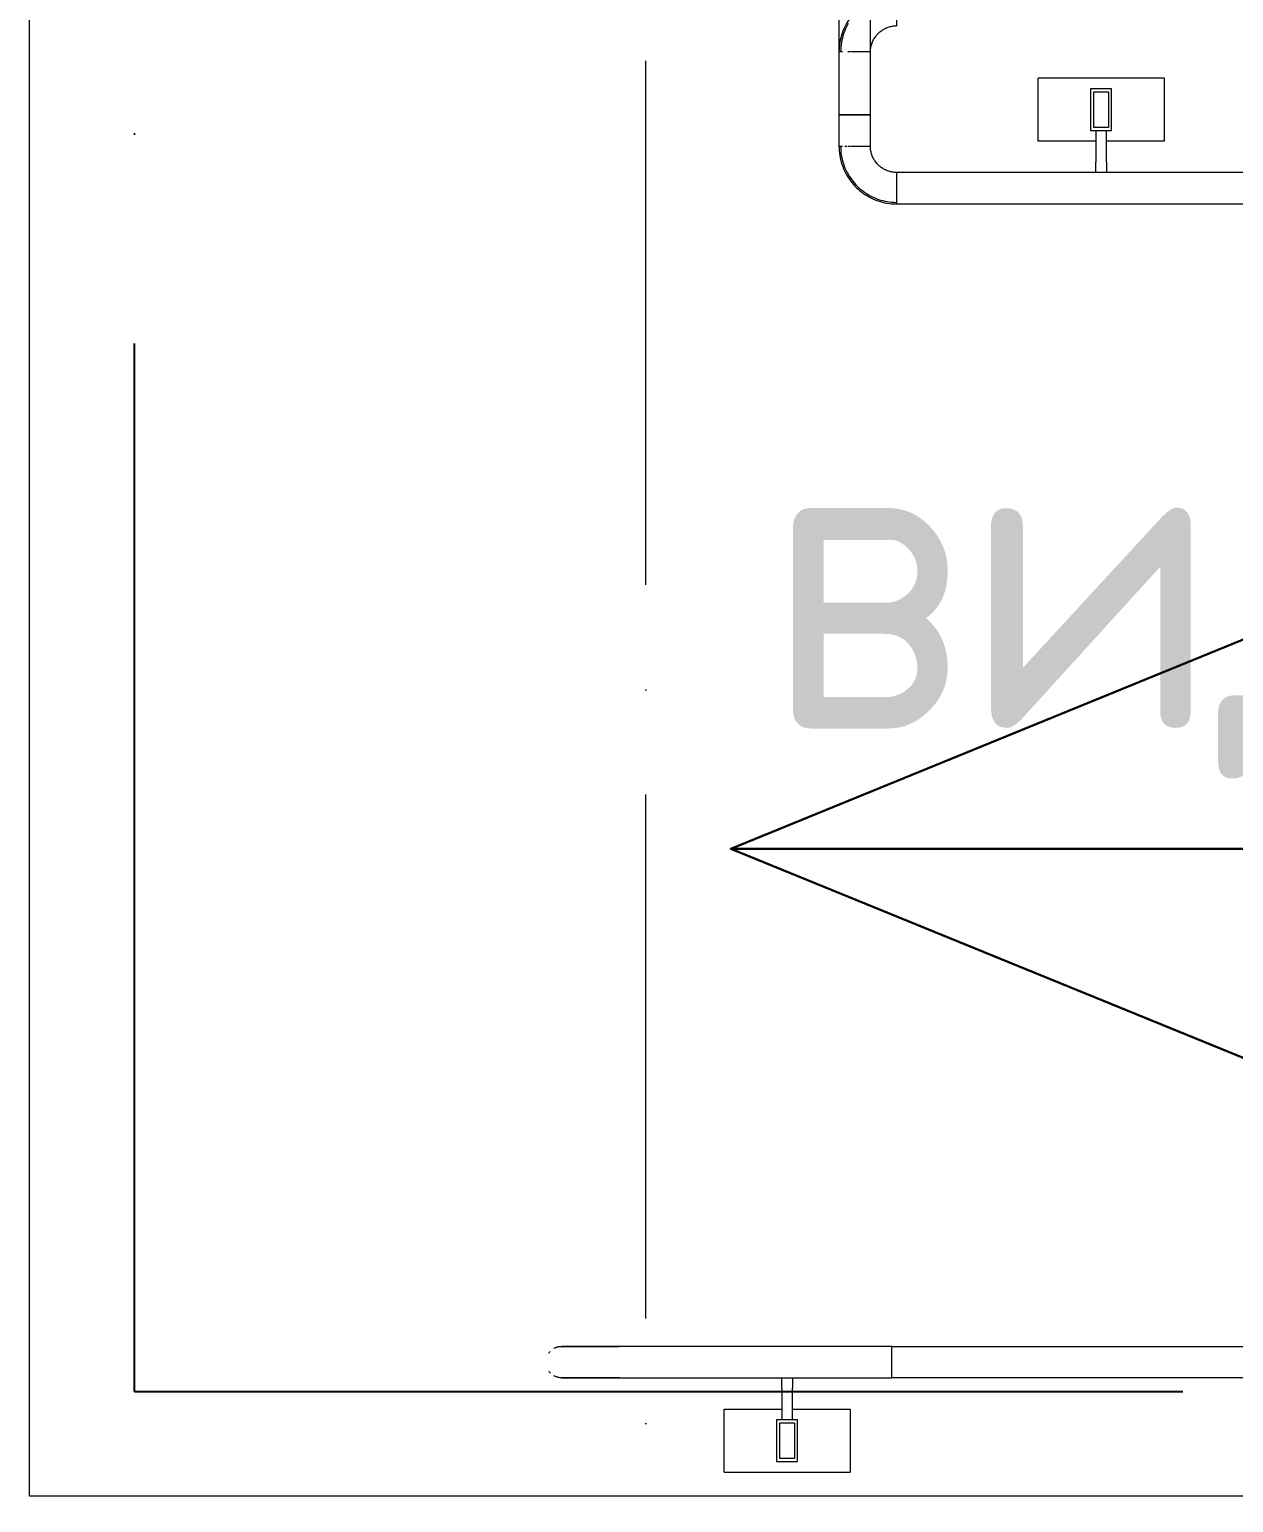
# Model space of a CAD drawing. Header units: millimetres. Extents: x -213536 to 1564669, y -45299 to 942238.
# Drawn here: x -194405 to -193257, y 197633 to 199039 of the extents above; entities that cross this region are included whole.
import ezdxf

# ---------------------------------------------------------------- set-up
doc = ezdxf.new("R2010")
doc.units = ezdxf.units.MM
doc.linetypes.add('02 Штрихпунктирная _10 мм_', pattern=[1400, 1000, -200, 0, -200])
doc.linetypes.add('50_200_ШТРИХ_1Т_ш5_п1_п1_', pattern=[700, 500, -100, 0, -100])
for name, color, linetype, lineweight in [('0-1', 7, 'Continuous', 5), ('0-2', 7, 'Continuous', 9), ('Ограждение', 7, 'Continuous', 9), ('Оси-2', 7, '50_200_ШТРИХ_1Т_ш5_п1_п1_', 9), ('Основные линии', 7, 'Continuous', 30), ('Стены-1', 7, 'Continuous', 13)]:
    doc.layers.add(name, color=color, linetype=linetype, lineweight=lineweight)
doc.layers.add('СТ-2_1', color=1, linetype='02 Штрихпунктирная _10 мм_', lineweight=90, true_color=0xff0000)
doc.layers.get('0-2').off()
doc.styles.add('СПДС', font='isocpeur.ttf', dxfattribs={"width": 0.9})

# ---------------------------------------------------------------- blocks, each defined once
blk = doc.blocks.new('О_Полоса_Трапеция прямоугольная_Прокат_ГОСТ 1032 - Крепежная пластина-34861005-АИ2_02_План отделки стен 2-го этажа _Часть 2_')
at = {"layer": 'Ограждение'}
for p, q in [((0, 30), (0, -30)), ((0, 30), (120, 30)), ((120, -30), (120, 30)), ((0, -30), (55.2, -30)), ((64.7, -30), (120, -30))]:
    blk.add_line(p, q, dxfattribs=at)
blk = doc.blocks.new('О_Балясина_Труба_ГОСТ 86452 - О_Балясина_Трубa_ГОСТ 8645-68-35174070-АИ2_02_План отделки стен 2-го этажа _Часть 2_')
at = {"layer": 'Ограждение'}
for p, q in [((40, 10), (0, 10)), ((0, 10), (0, -10)), ((3, 7), (37, 7)), ((3, -7), (3, 7)), ((37, 7), (37, -7)), ((40, -10), (40, 10)), ((0, -10), (40, -10)), ((37, -7), (3, -7))]:
    blk.add_line(p, q, dxfattribs=at)
blk = doc.blocks.new('О_Кронштейн_Форма Г_Круг_ГОСТ 25903 - О_Кронштейн_Форма Г_Круг_ГОСТ 2590-2006 2-35155320-АИ2_02_План отделки стен 2-го этажа _Часть 2_')
at = {"layer": 'Ограждение'}
for p, q in [((17829.1, 15015), (17829.1, 14985)), ((17839.1, 14985), (17839.1, 15015))]:
    blk.add_line(p, q, dxfattribs=at)
at = {"layer": 'Ограждение', "flags": 128}
for points in [[(17829.1, 14975), (17829.1, 14975.9), (17829.1, 14976.9), (17829.1, 14977.8), (17829.1, 14978.8), (17829.1, 14979.8), (17829.1, 14980.8), (17829.1, 14981.7), (17829.1, 14982.7), (17829.1, 14983.7), (17829.1, 14984.7), (17829.1, 14985)], [(17839.1, 14985), (17839.1, 14984), (17839.1, 14983), (17839.1, 14982), (17839.1, 14981), (17839.1, 14980), (17839.1, 14979.1), (17839.1, 14978.1), (17839.1, 14977.1), (17839.1, 14976.2), (17839.1, 14975.3)]]:
    blk.add_lwpolyline(points, dxfattribs=at)
blk = doc.blocks.new('О_Элемент поручня_с загибами_Труба_ГОСТ 87321 - О_Элемент поручня_с загибами_Труба_ГОСТ 8732-78 2-35172045-АИ2_02_План отделки стен 2-го этажа _Часть 2_')
at = {"layer": 'Ограждение'}
for p, q in [((45, 30), (-1245, 30)), ((-1245, 30), (-1245, 0)), ((45, 0), (45, 30)), ((-1245, 0), (45, 0))]:
    blk.add_line(p, q, dxfattribs=at)
blk = doc.blocks.new('О_Элемент поручня_Площадочный_Двухуровневый_ГОСТ 87322 - О_Элемент поручня_Площадочный_Двухуровневый_ГОСТ 8732-78-35166530-АИ2_02_План отделки стен 2-го этажа _Часть 2_')
at = {"layer": 'Ограждение'}
for p, q in [((280, 40), (0, 40)), ((0, 25), (0, 40)), ((0, 10), (0, 25)), ((0, 10), (280, 10))]:
    blk.add_line(p, q, dxfattribs=at)
at = {"layer": 'Ограждение', "flags": 128}
for points in [[(280, 40), (282.2, 40), (284.4, 40), (286.6, 40), (288.8, 40), (290.9, 40), (293.1, 40), (295.2, 40), (297.3, 40), (299.4, 40), (301.4, 40), (303.4, 40), (305.4, 40), (307.3, 40), (309.2, 40), (311.1, 40), (312.8, 40), (314.6, 40), (316.3, 40), (317.9, 40), (319.5, 40), (321, 40), (322.4, 40), (323.8, 40), (325.1, 40), (326.3, 40), (327.4, 40), (328.5, 40), (329.5, 40), (330.4, 40), (331.3, 40), (332, 40), (332.7, 40), (333.3, 40), (333.8, 40), (334.2, 40), (334.5, 40), (334.8, 40), (334.9, 40), (335, 40), (335, 40)], [(335, 40), (335, 40), (334.8, 40), (334.6, 40), (334.3, 40), (333.9, 40), (333.4, 40), (332.9, 40), (332.2, 40), (331.5, 40), (330.7, 40), (329.8, 40), (328.8, 40), (327.7, 40), (326.6, 40), (325.4, 40), (324.1, 40), (322.8, 40), (321.3, 40), (319.9, 40), (318.3, 40), (316.7, 40), (315, 40), (313.3, 40), (311.5, 40), (309.7, 40), (307.8, 40), (305.9, 40), (304, 40), (302, 40), (299.9, 40), (297.9, 40), (295.8, 40), (293.6, 40), (291.5, 40), (289.3, 40), (287.2, 40), (285, 40), (282.8, 40), (280.6, 40), (280, 40)], [(335, 40), (335.6, 40), (336.2, 40), (336.8, 39.9), (337.4, 39.8), (338, 39.7), (338.6, 39.6), (339.1, 39.4), (339.7, 39.2), (340.3, 39), (340.8, 38.8), (341.4, 38.6), (341.9, 38.3), (342.5, 38)], [(345.8, 35.5), (346.2, 35), (346.6, 34.6), (346.9, 34.1), (347.3, 33.6)], [(347.4, 16.5), (347, 16), (346.7, 15.6), (346.3, 15.1), (345.9, 14.7)], [(280, 10), (282.2, 10), (284.4, 10), (286.6, 10), (288.8, 10), (290.9, 10), (293.1, 10), (295.2, 10), (297.3, 10), (299.4, 10), (301.4, 10), (303.4, 10), (305.4, 10), (307.3, 10), (309.2, 10), (311.1, 10), (312.8, 10), (314.6, 10), (316.3, 10), (317.9, 10), (319.5, 10), (321, 10), (322.4, 10), (323.8, 10), (325.1, 10), (326.3, 10), (327.4, 10), (328.5, 10), (329.5, 10), (330.4, 10), (331.3, 10), (332, 10), (332.7, 10), (333.3, 10), (333.8, 10), (334.2, 10), (334.5, 10), (334.8, 10), (334.9, 10), (335, 10), (335, 10)], [(335, 10), (335, 10), (334.8, 10), (334.6, 10), (334.3, 10), (333.9, 10), (333.4, 10), (332.9, 10), (332.2, 10), (331.5, 10), (330.7, 10), (329.8, 10), (328.8, 10), (327.7, 10), (326.6, 10), (325.4, 10), (324.1, 10), (322.8, 10), (321.3, 10), (319.9, 10), (318.3, 10), (316.7, 10), (315, 10), (313.3, 10), (311.5, 10), (309.7, 10), (307.8, 10), (305.9, 10), (304, 10), (302, 10), (299.9, 10), (297.9, 10), (295.8, 10), (293.6, 10), (291.5, 10), (289.3, 10), (287.2, 10), (285, 10), (282.8, 10), (280.6, 10)], [(342.6, 12.1), (342.1, 11.8), (341.5, 11.5), (341, 11.2), (340.4, 11), (339.9, 10.8), (339.3, 10.6), (338.7, 10.5), (338.1, 10.3), (337.5, 10.2), (337, 10.1), (336.4, 10.1), (335.8, 10), (335.2, 10), (335, 10)]]:
    blk.add_lwpolyline(points, dxfattribs=at)
blk = doc.blocks.new('О_Элемент поручня_Маршевый_Труба_ГОСТ 87323 - О_Элемент поручня_Труба_ГОСТ 8732-78-35149582-АИ2_02_План отделки стен 2-го этажа _Часть 2_')
at = {"layer": 'Ограждение'}
for p, q in [((0, 30), (-30, 30)), ((-30, 30), (-30, 29.5)), ((0, 30), (0, 15)), ((-30, 24.4), (-30, 22.5)), ((-30, 15), (-30, 11.1)), ((0, 15), (0, 0)), ((-30, 11.1), (-30, 7.5)), ((-30, 7.5), (-30, 4.4)), ((-30, 4.4), (-30, 2)), ((-30, 2), (-30, 0)), ((-30, 0), (0, 0))]:
    blk.add_line(p, q, dxfattribs=at)
blk = doc.blocks.new('О_Элемент поручня_Загиб_Труба_ГОСТ 8732-78 - О_Элемент поручня_Загиб_Труба_ГОСТ 8732-78-V269-АИ2_02_План отделки стен 2-го этажа _Часть 2_')
at = {"layer": 'Ограждение'}
for p, q in [((16984.1, 15000), (16985.6, 15000)), ((16986.1, 15000), (16987.4, 15000)), ((16992.6, 15000), (16995.2, 15000)), ((16995.8, 15000), (16999.1, 15000)), ((16999.1, 15000), (17003, 15000)), ((17003, 15000), (17006.6, 15000)), ((17006.6, 15000), (17009.7, 15000)), ((17009.7, 15000), (17012.1, 15000)), ((17012.1, 15000), (17013.6, 15000)), ((17013.6, 15000), (17014.1, 15000))]:
    blk.add_line(p, q, dxfattribs=at)
at = {"layer": 'Ограждение', "flags": 128}
for points in [[(16984.1, 15000), (16984.2, 14997.8), (16984.3, 14995.6), (16984.5, 14993.4), (16984.8, 14991.2), (16985.2, 14989.1), (16985.7, 14986.9), (16986.3, 14984.8), (16986.9, 14982.7), (16987.6, 14980.6), (16988.5, 14978.6), (16989.4, 14976.6), (16990.3, 14974.6), (16991.4, 14972.7), (16992.5, 14970.8), (16993.7, 14968.9), (16995, 14967.2), (16996.3, 14965.4), (16997.8, 14963.7), (16999.2, 14962.1), (17000.8, 14960.5), (17002.4, 14959), (17004.1, 14957.6), (17005.8, 14956.2), (17007.6, 14954.9), (17009.4, 14953.7), (17011.3, 14952.6), (17013.2, 14951.5), (17015.2, 14950.5), (17017.1, 14949.6), (17019.2, 14948.7), (17021.2, 14948), (17023.3, 14947.3), (17025.5, 14946.7), (17027.6, 14946.2), (17029.8, 14945.8), (17031.9, 14945.5), (17034.1, 14945.2), (17036.3, 14945.1), (17038.5, 14945), (17039.1, 14945)], [(16985.6, 15000), (16985.7, 14997.9), (16985.8, 14995.7), (16986, 14993.6), (16986.3, 14991.5), (16986.7, 14989.4), (16987.1, 14987.3), (16987.7, 14985.2), (16988.3, 14983.2), (16989, 14981.2), (16989.8, 14979.2), (16990.7, 14977.2), (16991.7, 14975.3), (16992.7, 14973.4), (16993.8, 14971.6), (16995, 14969.8), (16996.2, 14968.1), (16997.5, 14966.4), (16998.9, 14964.7), (17000.3, 14963.1), (17001.8, 14961.6), (17003.4, 14960.2), (17005, 14958.8), (17006.7, 14957.4), (17008.4, 14956.2), (17010.2, 14955), (17012, 14953.9), (17013.9, 14952.8), (17015.8, 14951.8), (17017.7, 14951), (17019.7, 14950.1), (17021.7, 14949.4), (17023.8, 14948.7), (17025.8, 14948.2), (17027.9, 14947.7), (17030, 14947.3), (17032.1, 14947), (17034.3, 14946.7), (17036.4, 14946.6), (17038.5, 14946.5), (17039.1, 14946.5)], [(17039.1, 14975), (17038.1, 14975), (17037.1, 14975.1), (17036.1, 14975.2), (17035.1, 14975.3), (17034.1, 14975.5), (17033.2, 14975.7), (17032.2, 14976), (17031.2, 14976.3), (17030.3, 14976.6), (17029.4, 14977), (17028.5, 14977.4), (17027.6, 14977.8), (17026.7, 14978.3), (17025.8, 14978.8), (17025, 14979.4), (17024.2, 14979.9), (17023.4, 14980.6), (17022.6, 14981.2), (17021.9, 14981.9), (17021.2, 14982.6), (17020.5, 14983.3), (17019.8, 14984.1), (17019.2, 14984.9), (17018.6, 14985.7), (17018.1, 14986.5), (17017.6, 14987.3), (17017.1, 14988.2), (17016.6, 14989.1), (17016.2, 14990), (17015.8, 14990.9), (17015.5, 14991.9), (17015.2, 14992.8), (17014.9, 14993.8), (17014.7, 14994.8), (17014.5, 14995.8), (17014.3, 14996.7), (17014.2, 14997.7), (17014.1, 14998.7), (17014.1, 14999.7), (17014.1, 15000)]]:
    blk.add_lwpolyline(points, dxfattribs=at)
blk = doc.blocks.new('О_Элемент поручня_с загибами_Труба_ГОСТ 8732-78 - О_Элемент поручня_с загибами_Труба_ГОСТ 8732-78-35154241-АИ2_02_План отделки стен 2-го этажа _Часть 2_')
at = {"layer": 'Ограждение'}
for p, q in [((-1250, -30), (-1250, 0)), ((-1250, 0), (50, 0)), ((50, 0), (50, -30)), ((50, -30), (-1250, -30))]:
    blk.add_line(p, q, dxfattribs=at)
blk = doc.blocks.new('О_Кронштейн_Форма Г_Круг_ГОСТ 2590-2006 - О_Кронштейн_Форма Г_Круг_ГОСТ 2590-2006-35153760-АИ2_02_План отделки стен 2-го этажа _Часть 2_')
at = {"layer": 'Ограждение'}
for p, q in [((17529.6, 13815), (17529.6, 13785)), ((17539.6, 13785), (17539.6, 13815))]:
    blk.add_line(p, q, dxfattribs=at)
at = {"layer": 'Ограждение', "flags": 128}
for points in [[(17529.6, 13815), (17529.6, 13816), (17529.6, 13817), (17529.6, 13818), (17529.6, 13819), (17529.6, 13820), (17529.6, 13820.9), (17529.6, 13821.9), (17529.6, 13822.9), (17529.6, 13823.8), (17529.6, 13824.7)], [(17539.6, 13825), (17539.6, 13824.1), (17539.6, 13823.1), (17539.6, 13822.2), (17539.6, 13821.2), (17539.6, 13820.2), (17539.6, 13819.2), (17539.6, 13818.3), (17539.6, 13817.3), (17539.6, 13816.3), (17539.6, 13815.3), (17539.6, 13815)]]:
    blk.add_lwpolyline(points, dxfattribs=at)
blk = doc.blocks.new('О_Элемент поручня_Площадочный_Двухуровневый_ГОСТ 8732-78 - О_Элемент поручня_Площадочный_Двухуровневый_ГОСТ 8732-78-35145408-АИ2_02_План отделки стен 2-го этажа _Часть 2_')
at = {"layer": 'Ограждение'}
for p, q in [((260, -10), (0, -10)), ((0, -40), (260, -40))]:
    blk.add_line(p, q, dxfattribs=at)
at = {"layer": 'Ограждение', "flags": 128}
for points in [[(260, -10), (262.2, -10), (264.4, -10), (266.6, -10), (268.8, -10), (270.9, -10), (273.1, -10), (275.2, -10), (277.3, -10), (279.4, -10), (281.4, -10), (283.4, -10), (285.4, -10), (287.3, -10), (289.2, -10), (291.1, -10), (292.8, -10), (294.6, -10), (296.3, -10), (297.9, -10), (299.5, -10), (301, -10), (302.4, -10), (303.8, -10), (305.1, -10), (306.3, -10), (307.4, -10), (308.5, -10), (309.5, -10), (310.4, -10), (311.3, -10), (312, -10), (312.7, -10), (313.3, -10), (313.8, -10), (314.2, -10), (314.5, -10), (314.8, -10), (314.9, -10), (315, -10), (315, -10)], [(315, -10), (315, -10), (314.8, -10), (314.6, -10), (314.3, -10), (313.9, -10), (313.4, -10), (312.9, -10), (312.2, -10), (311.5, -10), (310.7, -10), (309.8, -10), (308.8, -10), (307.7, -10), (306.6, -10), (305.4, -10), (304.1, -10), (302.8, -10), (301.3, -10), (299.9, -10), (298.3, -10), (296.7, -10), (295, -10), (293.3, -10), (291.5, -10), (289.7, -10), (287.8, -10), (285.9, -10), (284, -10), (282, -10), (279.9, -10), (277.9, -10), (275.8, -10), (273.6, -10), (271.5, -10), (269.3, -10), (267.2, -10), (265, -10), (262.8, -10), (260.6, -10), (260, -10)], [(315, -10), (315.6, -10), (316.2, -10), (316.8, -10.1), (317.4, -10.2), (318, -10.3), (318.6, -10.4), (319.1, -10.6), (319.7, -10.8), (320.3, -11), (320.8, -11.2), (321.4, -11.4), (321.9, -11.7), (322.5, -12)], [(325.8, -14.5), (326.2, -15), (326.6, -15.4), (326.9, -15.9), (327.3, -16.4)], [(260, -40), (262.2, -40), (264.4, -40), (266.6, -40), (268.8, -40), (270.9, -40), (273.1, -40), (275.2, -40), (277.3, -40), (279.4, -40), (281.4, -40), (283.4, -40), (285.4, -40), (287.3, -40), (289.2, -40), (291.1, -40), (292.8, -40), (294.6, -40), (296.3, -40), (297.9, -40), (299.5, -40), (301, -40), (302.4, -40), (303.8, -40), (305.1, -40), (306.3, -40), (307.4, -40), (308.5, -40), (309.5, -40), (310.4, -40), (311.3, -40), (312, -40), (312.7, -40), (313.3, -40), (313.8, -40), (314.2, -40), (314.5, -40), (314.8, -40), (314.9, -40), (315, -40), (315, -40)], [(315, -40), (315, -40), (314.8, -40), (314.6, -40), (314.3, -40), (313.9, -40), (313.4, -40), (312.9, -40), (312.2, -40), (311.5, -40), (310.7, -40), (309.8, -40), (308.8, -40), (307.7, -40), (306.6, -40), (305.4, -40), (304.1, -40), (302.8, -40), (301.3, -40), (299.9, -40), (298.3, -40), (296.7, -40), (295, -40), (293.3, -40), (291.5, -40), (289.7, -40), (287.8, -40), (285.9, -40), (284, -40), (282, -40), (279.9, -40), (277.9, -40), (275.8, -40), (273.6, -40), (271.5, -40), (269.3, -40), (267.2, -40), (265, -40), (262.8, -40), (260.6, -40)], [(322.6, -37.9), (322.1, -38.2), (321.5, -38.5), (321, -38.8), (320.4, -39), (319.9, -39.2), (319.3, -39.4), (318.7, -39.5), (318.1, -39.7), (317.5, -39.8), (317, -39.9), (316.4, -39.9), (315.8, -40), (315.2, -40), (315, -40)], [(327.4, -33.5), (327, -34), (326.7, -34.4), (326.3, -34.9), (325.9, -35.3)]]:
    blk.add_lwpolyline(points, dxfattribs=at)
blk = doc.blocks.new('О_Балясина_Труба_ГОСТ 8645-68 - О_Балясина_Труба_ГОСТ 8645-68-35145438-АИ2_02_План отделки стен 2-го этажа _Часть 2_')
at = {"layer": 'Ограждение'}
for p, q in [((40, 10), (0, 10)), ((0, 10), (0, -10)), ((3, -7), (3, 7)), ((3, 7), (37, 7)), ((37, 7), (37, -7)), ((40, -10), (40, 10)), ((0, -10), (40, -10)), ((37, -7), (3, -7))]:
    blk.add_line(p, q, dxfattribs=at)
blk = doc.blocks.new('О_Полоса_Трапеция прямоугольная_Прокат_ГОСТ 103-2006 - Крепежная пластина-35145406-АИ2_02_План отделки стен 2-го этажа _Часть 2_')
at = {"layer": 'Ограждение'}
for p, q in [((0, 30), (0, -30)), ((55.2, 30), (0, 30)), ((120, 30), (64.7, 30)), ((120, -30), (120, 30)), ((120, -30), (0, -30))]:
    blk.add_line(p, q, dxfattribs=at)
blk = doc.blocks.new('О_Элемент поручня_Загиб_Труба_ГОСТ 87322 - О_Элемент поручня_Загиб_Труба_ГОСТ 8732-78-33768792-АИ2_02_План отделки стен 2-го этажа _Часть 2_')
at = {"layer": 'Ограждение'}
for p, q in [((17039.1, 15145), (17039.1, 15115)), ((16985.6, 15090), (16984.1, 15090)), ((16987.4, 15090), (16986.1, 15090)), ((16995.2, 15090), (16992.6, 15090)), ((16999.1, 15090), (16995.8, 15090)), ((17003, 15090), (16999.1, 15090)), ((17006.6, 15090), (17003, 15090)), ((17009.7, 15090), (17006.6, 15090)), ((17012.1, 15090), (17009.7, 15090)), ((17014.1, 15090), (17012.1, 15090))]:
    blk.add_line(p, q, dxfattribs=at)
at = {"layer": 'Ограждение', "flags": 128}
for points in [[(17039.1, 15145), (17036.9, 15145), (17034.7, 15144.8), (17032.5, 15144.6), (17030.4, 15144.3), (17028.2, 15143.9), (17026.1, 15143.4), (17023.9, 15142.9), (17021.8, 15142.2), (17019.8, 15141.5), (17017.7, 15140.7), (17015.7, 15139.8), (17013.7, 15138.8), (17011.8, 15137.7), (17009.9, 15136.6), (17008.1, 15135.4), (17006.3, 15134.1), (17004.5, 15132.8), (17002.9, 15131.3), (17001.2, 15129.9), (16999.7, 15128.3), (16998.2, 15126.7), (16996.7, 15125), (16995.4, 15123.3), (16994.1, 15121.5), (16992.8, 15119.7), (16991.7, 15117.8), (16990.6, 15115.9), (16989.6, 15114), (16988.7, 15112), (16987.9, 15109.9), (16987.1, 15107.9), (16986.4, 15105.8), (16985.8, 15103.6), (16985.3, 15101.5), (16984.9, 15099.3), (16984.6, 15097.2), (16984.4, 15095), (16984.2, 15092.8), (16984.1, 15090.6), (16984.1, 15090)], [(17039.1, 15143.5), (17037, 15143.5), (17034.9, 15143.3), (17032.7, 15143.1), (17030.6, 15142.8), (17028.5, 15142.4), (17026.4, 15142), (17024.3, 15141.4), (17022.3, 15140.8), (17020.3, 15140.1), (17018.3, 15139.3), (17016.3, 15138.4), (17014.4, 15137.5), (17012.5, 15136.4), (17010.7, 15135.3), (17008.9, 15134.2), (17007.2, 15132.9), (17005.5, 15131.6)], [(16993, 15117.1), (16991.9, 15115.2), (16991, 15113.3), (16990.1, 15111.4), (16989.3, 15109.4), (16988.5, 15107.4), (16987.9, 15105.3), (16987.3, 15103.3), (16986.8, 15101.2), (16986.4, 15099.1), (16986.1, 15097), (16985.8, 15094.9), (16985.7, 15092.7), (16985.6, 15090.6), (16985.6, 15090)], [(17014.1, 15090), (17014.1, 15091), (17014.2, 15092), (17014.3, 15093), (17014.4, 15094), (17014.6, 15095), (17014.8, 15095.9), (17015.1, 15096.9), (17015.4, 15097.9), (17015.7, 15098.8), (17016.1, 15099.7), (17016.5, 15100.6), (17017, 15101.5), (17017.4, 15102.4), (17017.9, 15103.3), (17018.5, 15104.1), (17019.1, 15104.9), (17019.7, 15105.7), (17020.3, 15106.5), (17021, 15107.2), (17021.7, 15107.9), (17022.4, 15108.6), (17023.2, 15109.3), (17024, 15109.9), (17024.8, 15110.5), (17025.6, 15111), (17026.5, 15111.6), (17027.3, 15112), (17028.2, 15112.5), (17029.1, 15112.9), (17030.1, 15113.3), (17031, 15113.6), (17032, 15114), (17032.9, 15114.2), (17033.9, 15114.4), (17034.9, 15114.6), (17035.9, 15114.8), (17036.9, 15114.9), (17037.9, 15115), (17038.9, 15115), (17039.1, 15115)]]:
    blk.add_lwpolyline(points, dxfattribs=at)
blk = doc.blocks.new('0125-Р-ОО-Ш2-АР-о_23_10_2024_rvt-1-АИ2_02_План отделки стен 2-го этажа _Часть 2_')
at = {"layer": '0-2'}
for name, p, rotation in [('О_Элемент поручня_Площадочный_Двухуровневый_ГОСТ 87322 - О_Элемент поручня_Площадочный_Двухуровневый_ГОСТ 8732-78-35166530-АИ2_02_План отделки стен 2-го этажа _Часть 2_', (17024.1, 15030), 89.99999999999955), ('О_Балясина_Труба_ГОСТ 86452 - О_Балясина_Трубa_ГОСТ 8645-68-35174070-АИ2_02_План отделки стен 2-го этажа _Часть 2_', (17234.1, 15015), 89.99999999999953), ('О_Элемент поручня_Маршевый_Труба_ГОСТ 87323 - О_Элемент поручня_Труба_ГОСТ 8732-78-35149582-АИ2_02_План отделки стен 2-го этажа _Часть 2_', (17014.1, 15030), 89.99999999999955), ('О_Элемент поручня_с загибами_Труба_ГОСТ 87321 - О_Элемент поручня_с загибами_Труба_ГОСТ 8732-78 2-35172045-АИ2_02_План отделки стен 2-го этажа _Часть 2_', (17084.1, 14975), 180), ('О_Элемент поручня_Площадочный_Двухуровневый_ГОСТ 8732-78 - О_Элемент поручня_Площадочный_Двухуровневый_ГОСТ 8732-78-35145408-АИ2_02_План отделки стен 2-го этажа _Часть 2_', (17034.6, 13815), 180), ('О_Элемент поручня_с загибами_Труба_ГОСТ 8732-78 - О_Элемент поручня_с загибами_Труба_ГОСТ 8732-78-35154241-АИ2_02_План отделки стен 2-го этажа _Часть 2_', (17084.6, 13825), 180), ('О_Балясина_Труба_ГОСТ 8645-68 - О_Балясина_Труба_ГОСТ 8645-68-35145438-АИ2_02_План отделки стен 2-го этажа _Часть 2_', (16934.6, 13785), 269.9999999999998)]:
    blk.add_blockref(name, p, dxfattribs=dict(at, rotation=rotation))
for name, p in [('О_Элемент поручня_Загиб_Труба_ГОСТ 87322 - О_Элемент поручня_Загиб_Труба_ГОСТ 8732-78-33768792-АИ2_02_План отделки стен 2-го этажа _Часть 2_', (0, 0)), ('О_Кронштейн_Форма Г_Круг_ГОСТ 25903 - О_Кронштейн_Форма Г_Круг_ГОСТ 2590-2006 2-35155320-АИ2_02_План отделки стен 2-го этажа _Часть 2_', (-600, 0)), ('О_Элемент поручня_Загиб_Труба_ГОСТ 8732-78 - О_Элемент поручня_Загиб_Труба_ГОСТ 8732-78-V269-АИ2_02_План отделки стен 2-го этажа _Часть 2_', (0, 0)), ('О_Кронштейн_Форма Г_Круг_ГОСТ 2590-2006 - О_Кронштейн_Форма Г_Круг_ГОСТ 2590-2006-35153760-АИ2_02_План отделки стен 2-го этажа _Часть 2_', (-600, 0))]:
    blk.add_blockref(name, p, dxfattribs=at)
at = {"layer": '0-2', "extrusion": (0, 0, -1)}
for name, p in [('О_Полоса_Трапеция прямоугольная_Прокат_ГОСТ 1032 - Крепежная пластина-34861005-АИ2_02_План отделки стен 2-го этажа _Часть 2_', (-17294.1, 15035)), ('О_Полоса_Трапеция прямоугольная_Прокат_ГОСТ 103-2006 - Крепежная пластина-35145406-АИ2_02_План отделки стен 2-го этажа _Часть 2_', (-16994.6, 13765))]:
    blk.add_blockref(name, p, dxfattribs=at)
blk = doc.blocks.new('Оси1')
at = {"layer": 'Оси-2'}
blk.add_line((223045.6, 210594.5), (223045.6, 264395.4), dxfattribs=at)

msp = doc.modelspace()

# ---------------------------------------------------------------- linework, layer by layer
at = {"color": 1, "lineweight": 30}
msp.add_lwpolyline([(-191873, 198257.1), (-193736.1, 198257.1), (-193204.4, 198040.1), (-193736.1, 198257.1), (-193204.4, 198474.1)], dxfattribs=at)
at = {"layer": 'СТ-2_1', "lineweight": 25}
for q in [(-194305, 199565.3), (-190755, 197739.3)]:
    msp.add_line((-194305, 197739.3), q, dxfattribs=at)
at = {"layer": 'Стены-1'}
for p, q in [((-194405, 197639.3), (-194405, 199665.3)), ((-190855, 197639.3), (-194405, 197639.3))]:
    msp.add_line(p, q, dxfattribs=at)

# ---------------------------------------------------------------- block references
at = {"color": 2, "lineweight": 30}
msp.add_blockref('Оси1', (-416862.6, -28888), dxfattribs=at)
at = {"layer": '0-1'}
msp.add_blockref('0125-Р-ОО-Ш2-АР-о_23_10_2024_rvt-1-АИ2_02_План отделки стен 2-го этажа _Часть 2_', (-210617, 183927.3), dxfattribs=at)

# ---------------------------------------------------------------- texts
at = {"layer": 'Основные линии', "insert": (-193702.9, 198671.8), "char_height": 300, "attachment_point": 1, "style": 'СПДС'}
msp.add_mtext_dynamic_manual_height_columns('вид 4', width=1649.982, gutter_width=1678.4, heights=[0], dxfattribs=at)

doc.saveas('drawing.dxf')
